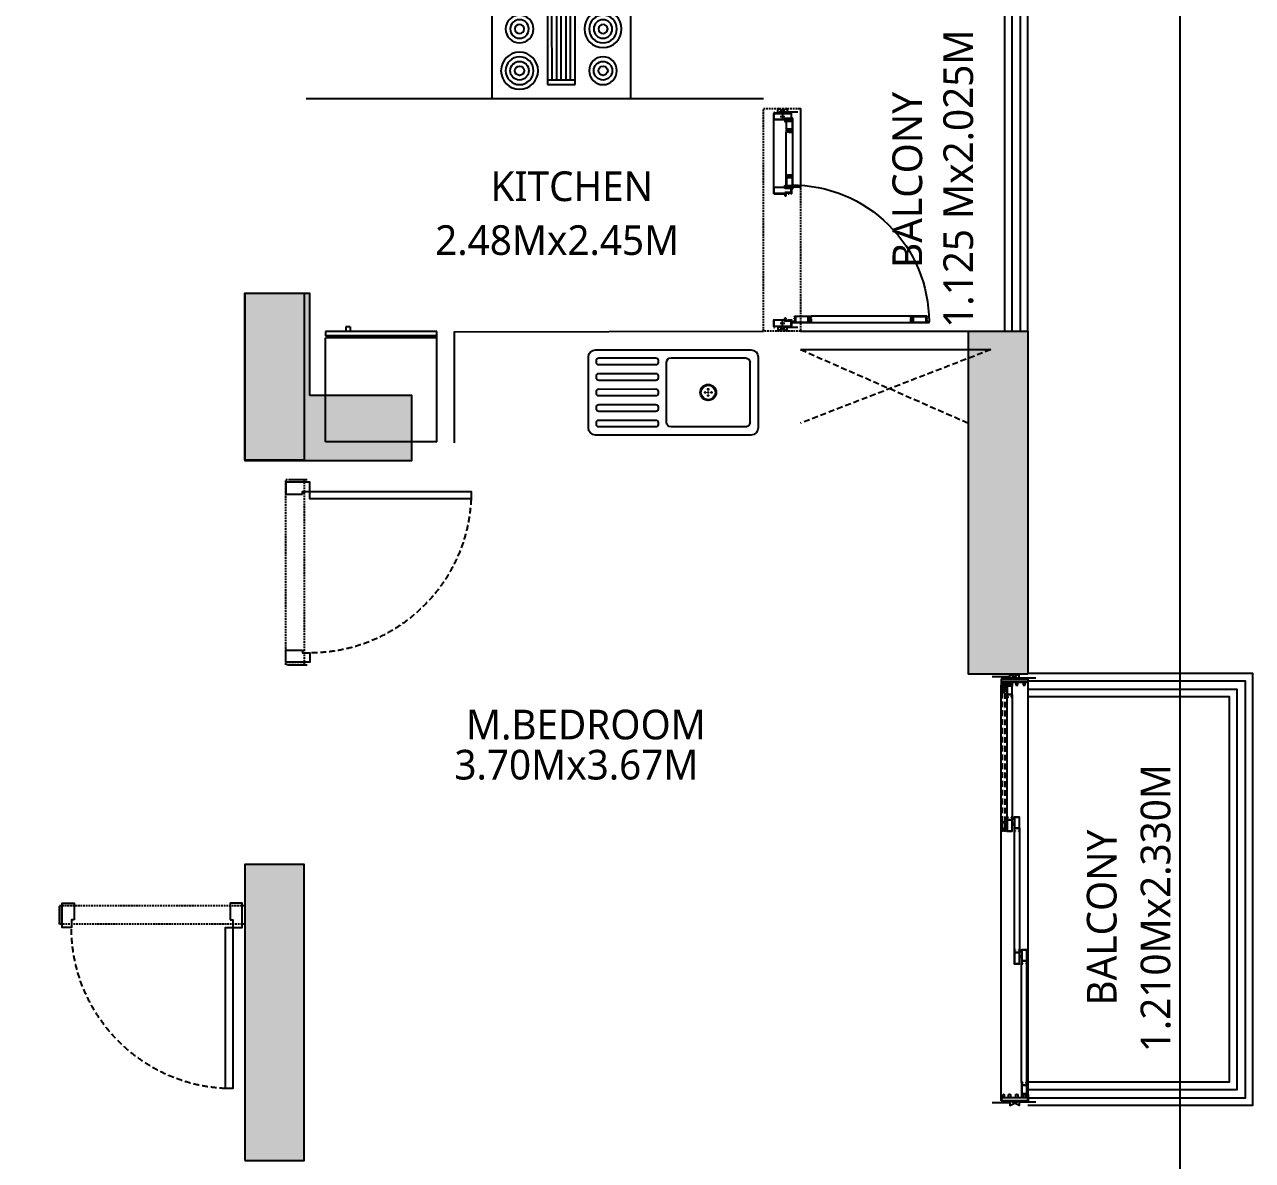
# Model space of a CAD drawing. Header units: millimetres. Extents: x 2061841 to 105821645, y -77612 to 48520811.
# Drawn here: x 105504783 to 105511400, y 48479263 to 48485387 of the extents above; entities that cross this region are included whole.
import ezdxf

# ---------------------------------------------------------------- set-up
doc = ezdxf.new("R2010")
doc.units = ezdxf.units.MM
doc.header["$LTSCALE"] = 10
doc.header["$MEASUREMENT"] = 0
doc.linetypes.add('HIDDEN2', pattern=[4.7625, 3.175, -1.5875])
for name, color, linetype in [('A-ANNO-LABL', 140, 'Continuous'), ('A-DOOR', 6, 'Continuous'), ('A-ELEV-HIDN', 54, 'HIDDEN2'), ('A-ELEV-LITE', 74, 'Continuous'), ('A-FLOR-HRAL', 200, 'Continuous'), ('A-GLAZ-FRAM', 74, 'Continuous'), ('A-WALL-FNSH', 8, 'Continuous'), ('AS-COLS', 2, 'Continuous'), ('PL_MASTER SITE LAYOUT_PLAN_17.08.2024_R1$0$AC-BWAL', 140, 'Continuous'), ('S-OPENING', 6, 'Continuous'), ('xb_type d_second fl_typ_fl$0$A-GLAZ-FRAM', 74, 'Continuous'), ('xb_type d_second fl_typ_fl$0$A-WALL', 8, 'Continuous'), ('xb_type d_second fl_typ_fl$0$A-WALL-CILL', 140, 'Continuous'), ('xb_type d_second fl_typ_fl$0$A-WALL-FNSH', 24, 'Continuous'), ('xr_TBT02_kitchen_settingout above counter$0$A-ELEV-FINE', 6, 'Continuous'), ('xr_TBT02_kitchen_settingout above counter$0$A-FURN-MOVE', 54, 'Continuous'), ('xr_TBT02_kitchen_settingout above counter$0$A-KITC-EQPM', 24, 'Continuous'), ('xr_TBT02_kitchen_settingout above counter$0$P-EQPM', 54, 'Continuous')]:
    doc.layers.add(name, color=color, linetype=linetype)
doc.layers.add('S-STRCOL HATCH', color=33, linetype='Continuous', lineweight=9)
doc.styles.add('Lucida SU', font='l_10646.ttf')

# ---------------------------------------------------------------- blocks, each defined once
blk = doc.blocks.new('xb_type d_second fl_typ_fl$0$Door frame 100wall')
blk.add_lwpolyline([(-80, 75), (-65, 75), (-65, 115), (-15, 115), (-15, -15), (-80, -15)], close=True)
at = {"layer": 'xb_type d_second fl_typ_fl$0$A-WALL'}
blk.add_line((0, 0), (0, 100), dxfattribs=at)
blk = doc.blocks.new('xb_type d_second fl_typ_fl$0$bedroom door')
blk.add_lwpolyline([(105.1, -983.9), (105.1, -115), (65.1, -115), (65.1, -983.9), (105.1, -983.9)])
at = {"layer": 'A-ELEV-HIDN'}
blk.add_arc((65.1, -115), 869.9, 272.63566, 0, dxfattribs=at)
at = {"rotation": 180}
blk.add_blockref('xb_type d_second fl_typ_fl$0$Door frame 100wall', (0, 0), dxfattribs=at)
at = {"xscale": -1, "rotation": 180}
blk.add_blockref('xb_type d_second fl_typ_fl$0$Door frame 100wall', (1000, 0), dxfattribs=at)
blk = doc.blocks.new('xb_type d_second fl_typ_fl$0$Win clip')
for points in [[(14, 1.1), (14, 9), (17.6, 9), (17.6, 7.8), (18.8, 7.8), (18.8, 9), (20, 9), (20, 10.2), (0, 10.2), (0, 0), (3.4, 0), (3.4, -1.2), (2, -1.2), (2, -2.4), (4.6, -2.4), (4.6, 0), (16.8, 0), (16.8, -1.2), (15.4, -1.2), (15.4, -2.4), (18, -2.4), (18, 1.1)], [(1.2, 9), (12.7, 9), (12.7, 1.1), (1.2, 1.1)]]:
    blk.add_lwpolyline(points, close=True)
at = {"layer": 'Defpoints'}
blk.add_line((28, 2.7), (22, 2.7), dxfattribs=at)
blk = doc.blocks.new('xb_type d_second fl_typ_fl$0$Alframe Door shutter 2')
blk.add_lwpolyline([(0, -7.5), (0, 57.5), (-5, 57.5), (-5, 55.3), (-4, 55.3), (-4, 56.5), (-3, 56.5), (-1.4, 56.5), (-1.4, 51), (-4, 51), (-4, 52.2), (-5, 52.2), (-5, 50), (-1.4, 50), (-1.4, 42.3), (-20.3, 42.3), (-20.3, 46.1), (-18.6, 46.1), (-18.6, 47.3), (-23.3, 47.3), (-23.3, 46.1), (-21.7, 46.1), (-21.7, 42.3), (-33.7, 42.3), (-33.7, 46.1), (-32, 46.1), (-32, 47.3), (-35, 47.3), (-35, -17.5), (-30, -17.5), (-30, -15.3), (-31, -15.3), (-31, -16.5), (-33.6, -16.5), (-33.6, -11), (-31, -11), (-31, -12.2), (-30, -12.2), (-30, -10), (-33.6, -10), (-33.6, -2.7), (-27.1, -2.7), (-27.1, -7.2), (-23.6, -7.2), (-23.6, -6), (-25.8, -6), (-25.8, -2.7), (-11.7, -2.7), (-11.7, -6), (-13.8, -6), (-13.8, -7.2), (-10.4, -7.2), (-10.4, -2.7), (-1.2, -2.7), (-1.2, -7.5), (0, -7.5)])
blk.add_lwpolyline([(-33.7, 40.9), (-1.5, 40.9), (-1.5, -1.3), (-33.7, -1.3)], close=True)
blk = doc.blocks.new('xb_type d_second fl_typ_fl$0$Alframe Door Frame 1')
at = {"color": 251}
for p, q in [((-25, -25), (-25, 0)), ((-25, 0), (25, -25)), ((-25, -25), (25, 0)), ((25, 0), (25, -25))]:
    blk.add_line(p, q, dxfattribs=at)
for points in [[(-17.5, 37.5), (-14, 37.5), (-14, 30), (-32.7, 30), (-32.7, 33.8), (-31.1, 33.8), (-31.1, 35), (-35.8, 35), (-35.8, 33.8), (-34.1, 33.8), (-34.1, 30), (-46.2, 30), (-46.2, 33.8), (-44.5, 33.8), (-44.5, 35), (-47.5, 35), (-47.5, 0), (47.5, 0), (47.5, 35), (-12.8, 35), (-12.8, 45), (-17.5, 45)], [(-16.5, 44), (-16.5, 42.8), (-17.5, 42.8), (-17.5, 45), (-17.5, 42.8), (-16.5, 42.8), (-16.5, 44), (-14, 44), (-14, 38.5), (-16.5, 38.5)]]:
    blk.add_lwpolyline(points)
for points in [[(46.3, 33.8), (46.3, 1.2), (-46.3, 1.2), (-46.3, 28.8), (-12.8, 28.8), (-12.8, 33.8)], [(-17.5, 39.7), (-16.5, 39.7), (-16.5, 38.5), (-16.5, 39.7), (-17.5, 39.7), (-17.5, 37.5)]]:
    blk.add_lwpolyline(points, close=True)
at = {"layer": 'Defpoints'}
for p, q in [((12.5, 17.5), (-12.5, 17.5)), ((0, 5), (0, 30))]:
    blk.add_line(p, q, dxfattribs=at)
blk = doc.blocks.new('xb_type d_second fl_typ_fl$0$Alframe Win shutter C2')
for p, q in [((-92, 17.5), (-95, 17.5)), ((-95, 17.5), (-95, -17.5)), ((-93.8, -11.3), (-93.8, 11.3)), ((-93.8, 11.3), (-60.3, 11.3)), ((-93.7, 12.5), (-93.7, 16.3)), ((-93.7, 16.3), (-92, 16.3)), ((-81.6, 12.5), (-93.7, 12.5)), ((-92, 16.3), (-92, 17.5)), ((-78.6, 17.5), (-83.3, 17.5)), ((-83.3, 17.5), (-83.3, 16.3)), ((-83.3, 16.3), (-81.6, 16.3)), ((-81.6, 16.3), (-81.6, 12.5)), ((-80.2, 12.5), (-80.2, 16.3)), ((-80.2, 16.3), (-78.6, 16.3)), ((-61.5, 12.5), (-80.2, 12.5)), ((-78.6, 16.3), (-78.6, 17.5)), ((-60.3, 27.5), (-65, 27.5)), ((-65, 20), (-61.5, 20)), ((-61.5, 20), (-61.5, 12.5)), ((-60.3, 17.5), (-60.3, 27.5)), ((0, 17.5), (-60.3, 17.5)), ((-60.3, 11.3), (-60.3, 16.3)), ((-60.3, 16.3), (-1.2, 16.3)), ((-1.2, 16.3), (-1.2, -16.3)), ((0, -17.5), (0, 17.5)), ((-92, -17.5), (-95, -17.5)), ((-93.8, -11.3), (-60.3, -11.3)), ((-81.6, -12.5), (-93.7, -12.5)), ((-93.7, -12.5), (-93.7, -16.3)), ((-93.7, -16.3), (-92, -16.3)), ((-92, -16.3), (-92, -17.5)), ((-83.3, -17.5), (-83.3, -16.3)), ((-83.3, -16.3), (-81.6, -16.3)), ((-78.6, -17.5), (-83.3, -17.5)), ((-81.6, -16.3), (-81.6, -12.5)), ((-61.5, -12.5), (-80.2, -12.5)), ((-80.2, -12.5), (-80.2, -16.3)), ((-80.2, -16.3), (-78.6, -16.3)), ((-78.6, -16.3), (-78.6, -17.5)), ((-65, -20), (-61.5, -20)), ((-60.3, -27.5), (-65, -27.5)), ((-61.5, -20), (-61.5, -12.5)), ((-60.3, -11.3), (-60.3, -16.3)), ((-60.3, -16.3), (-1.2, -16.3)), ((-60.3, -17.5), (-60.3, -27.5)), ((0, -17.5), (-60.3, -17.5))]:
    blk.add_line(p, q)
for points in [[(-64, 26.5), (-64, 25.3), (-65, 25.3), (-65, 27.5), (-65, 25.3), (-64, 25.3), (-64, 26.5), (-61.5, 26.5), (-61.5, 21), (-64, 21)], [(-64, -26.5), (-64, -25.3), (-65, -25.3), (-65, -27.5), (-65, -25.3), (-64, -25.3), (-64, -26.5), (-61.5, -26.5), (-61.5, -21), (-64, -21)]]:
    blk.add_lwpolyline(points)
for points in [[(-65, 22.2), (-64, 22.2), (-64, 21), (-64, 22.2), (-65, 22.2), (-65, 20)], [(-65, -22.2), (-64, -22.2), (-64, -21), (-64, -22.2), (-65, -22.2), (-65, -20)]]:
    blk.add_lwpolyline(points, close=True)
blk = doc.blocks.new('xb_type d_second fl_typ_fl$0$Alframe Door shutter 1')
blk.add_lwpolyline([(10, 35), (100, 35), (100, 30), (97.8, 30), (97.8, 31), (99, 31), (99, 32), (99, 33.6), (93.5, 33.6), (93.5, 31), (94.7, 31), (94.7, 30), (92.5, 30), (92.5, 33.6), (84.8, 33.6), (84.8, 14.7), (88.6, 14.7), (88.6, 16.4), (89.8, 16.4), (89.8, 11.7), (88.6, 11.7), (88.6, 13.3), (84.8, 13.3), (84.8, 1.3), (88.6, 1.3), (88.6, 3), (89.8, 3), (89.8, 0), (0, 0), (0, 5), (2.2, 5), (2.2, 4), (1, 4), (1, 1.4), (6.5, 1.4), (6.5, 4), (5.3, 4), (5.3, 5), (7.5, 5), (7.5, 1.4), (14.8, 1.4), (14.8, 7.9), (10.3, 7.9), (10.3, 11.4), (11.5, 11.4), (11.5, 9.2), (14.8, 9.2), (14.8, 23.3), (11.5, 23.3), (11.5, 21.2), (10.3, 21.2), (10.3, 24.6), (14.8, 24.6), (14.8, 33.8), (10, 33.8), (10, 35)])
for points in [[(83.4, 1.3), (83.4, 33.5), (16.2, 33.5), (16.2, 1.3)], [(90.9, 14), (98.8, 14), (98.8, 17.6), (97.6, 17.6), (97.6, 18.8), (98.8, 18.8), (98.8, 20), (100, 20), (100, 0), (89.8, 0), (89.8, 3.4), (88.6, 3.4), (88.6, 2), (87.4, 2), (87.4, 4.6), (89.8, 4.6), (89.8, 16.8), (88.6, 16.8), (88.6, 15.4), (87.4, 15.4), (87.4, 18), (90.9, 18)], [(98.8, 1.2), (98.8, 12.7), (90.9, 12.7), (90.9, 1.2)]]:
    blk.add_lwpolyline(points, close=True)
at = {"layer": 'Defpoints'}
blk.add_line((90, 28), (90, 22), dxfattribs=at)
blk = doc.blocks.new('*U717')
for p, q in [((-775, 15), (-1140, 15)), ((-1072.5, -87), (-842.5, -87)), ((-80.5, -722), (-80.5, -187)), ((-45.5, -187), (-45.5, -722))]:
    blk.add_line(p, q)
at = {"color": 251}
blk.add_line((-842.5, -52), (-1072.5, -52), dxfattribs=at)
blk.add_lwpolyline([(-784, -49), (-782.8, -49), (-782.8, -50), (-785, -50), (-782.8, -50), (-782.8, -49), (-784, -49), (-784, -46.5), (-778.5, -46.5), (-778.5, -49)])
blk.add_lwpolyline([(-779.7, -50), (-779.7, -49), (-778.5, -49), (-779.7, -49), (-779.7, -50), (-777.5, -50)], close=True)
blk.add_arc((-49, -83.5), 738.5, 179.73208, 269.88518, dxfattribs=at)
at = {"layer": 'xb_type d_second fl_typ_fl$0$A-WALL-CILL'}
blk.add_lwpolyline([(-1200, -115), (-1200, -130), (-775, -130), (-775, -87)], dxfattribs=at)
at = {"layer": 'xb_type d_second fl_typ_fl$0$A-WALL-FNSH'}
for p, q in [((-1180, 15), (-1180, 10)), ((-1180, 10), (-1175, 10)), ((-20, 10), (-25, 10)), ((-20, 15), (-20, 10)), ((-1180, -115), (-1180, -57.5)), ((-20, -115), (-20, -57.5))]:
    blk.add_line(p, q, dxfattribs=at)
at = {"extrusion": (0, 0, -1), "zscale": -1, "rotation": 90}
for name, p in [('xb_type d_second fl_typ_fl$0$Alframe Door Frame 1', (1175, -32.5)), ('xb_type d_second fl_typ_fl$0$Alframe Door shutter 2', (1130, -52)), ('xb_type d_second fl_typ_fl$0$Win clip', (1082.7, -87))]:
    blk.add_blockref(name, p, dxfattribs=at)
at = {"rotation": 90}
for name, p in [('xb_type d_second fl_typ_fl$0$Alframe Win shutter C2', (-757.5, 15)), ('xb_type d_second fl_typ_fl$0$Alframe Door shutter 1', (-45.5, -822))]:
    blk.add_blockref(name, p, dxfattribs=at)
at = {"extrusion": (0, 0, -1), "xscale": -1, "zscale": -1}
for name, p, rotation in [('xb_type d_second fl_typ_fl$0$Alframe Door Frame 1', (25, -32.5), 270), ('xb_type d_second fl_typ_fl$0$Alframe Door shutter 2', (785, -52), 270), ('xb_type d_second fl_typ_fl$0$Win clip', (832.3, -87), 270), ('xb_type d_second fl_typ_fl$0$Win clip', (45.5, -176.8), 180)]:
    blk.add_blockref(name, p, dxfattribs=dict(at, rotation=rotation))
at = {"xscale": -1, "rotation": 90}
blk.add_blockref('xb_type d_second fl_typ_fl$0$Alframe Door shutter 1', (-45.5, -87), dxfattribs=at)
at = {"extrusion": (0, 0, -1), "zscale": -1}
blk.add_blockref('xb_type d_second fl_typ_fl$0$Win clip', (45.5, -732.2), dxfattribs=at)
blk = doc.blocks.new('Alframe Door 3T+W')
for p, q in [((35, 145.7), (0, 145.7)), ((0, 145.7), (0, 0)), ((1.3, 2), (1.3, 143.7)), ((1.3, 143.7), (16.1, 143.7)), ((16.1, 143.7), (16.1, 2)), ((18, 129.5), (18, 144.2)), ((18, 144.2), (35, 144.2)), ((35, 144.2), (35, 145.7)), ((34.1, 129.5), (18, 129.5)), ((18, 90), (18, 119.5)), ((18, 119.5), (34.1, 119.5)), ((34.1, 90), (18, 90)), ((18, 50.5), (18, 80)), ((18, 80), (34.1, 80)), ((0, 0), (35, 0)), ((16.1, 2), (1.3, 2)), ((34.1, 50.5), (18, 50.5)), ((18, 16.9), (18, 40.5)), ((18, 40.5), (34.1, 40.5)), ((34.8, 16.9), (18, 16.9)), ((18, 1.5), (18, 11.1)), ((18, 11.1), (34.8, 11.1)), ((35, 1.5), (18, 1.5)), ((35, 0), (35, 1.5))]:
    blk.add_line(p, q)
for centre, start, end in [((22.8, 124.5), 336, 24), ((22.8, 85), 336, 24), ((22.8, 45.5), 336, 24), ((22.8, 14), 346.32448, 13.67552)]:
    blk.add_arc(centre, 12.3, start, end)
blk = doc.blocks.new('Alframe Win shutter wmesh')
for points in [[(7.5, -46), (7.5, 0), (4.5, 0), (4.5, -1.2), (6.2, -1.2), (6.2, -13.1), (-6.2, -13.1), (-6.2, -1.2), (-4.5, -1.2), (-4.5, 0), (-7.5, 0), (-7.5, -50), (-1, -50), (-1, -48), (-2, -48), (-2, -49), (-6.2, -49), (-6.2, -46)], [(6.2, -14.1), (-6.2, -14.1), (-6.2, -45), (6.2, -45)]]:
    blk.add_lwpolyline(points, close=True)
blk = doc.blocks.new('Al frame Door shutter 1')
blk.add_lwpolyline([(8, -60), (15, -60), (15, 15), (8, 15), (8, 13.5), (13.5, 13.5), (13.5, 0), (-13.5, 0), (-13.5, 13.5), (-8, 13.5), (-8, 15), (-15, 15), (-15, -60), (-8, -60), (-8, -58.5), (-13.5, -58.5), (-13.5, -45), (13.5, -45), (13.5, -58.5), (8, -58.5), (8, -60)])
blk.add_lwpolyline([(-13.5, -43.5), (13.5, -43.5), (13.5, -1.5), (-13.5, -1.5)], close=True)
blk = doc.blocks.new('Al frame Door shutter 2')
for p, q in [((-8, 75), (-15, 75)), ((-13.5, 60), (-13.5, 73.5)), ((-13.5, 73.5), (-8, 73.5)), ((-8, 73.5), (-8, 75)), ((15, 75), (8, 75)), ((8, 75), (8, 73.5)), ((8, 73.5), (13.5, 73.5)), ((13.5, 73.5), (13.5, 60)), ((15, 34.5), (15, 75)), ((13.5, 60), (-13.5, 60)), ((13.5, 58.5), (-13.5, 58.5)), ((-13.5, 58.5), (-13.5, 1.5)), ((-13.5, 1.5), (13.5, 1.5)), ((13.5, 1.5), (13.5, 58.5)), ((15, 34.5), (18.5, 34.5)), ((19, 33.2), (15, 33.2)), ((21.3, 37.3), (18.5, 34.5)), ((22.2, 36.4), (19, 33.2)), ((22.2, 36.4), (21.3, 37.3))]:
    blk.add_line(p, q)
blk.add_lwpolyline([(-15, 75), (-15, 0), (15, 0), (15, 33.2)])
blk = doc.blocks.new('*U693')
for p, q in [((49.9, 178.8), (2275.1, 178.8)), ((123.9, 172.6), (764.2, 172.6)), ((123.9, 142.6), (764.2, 142.6)), ((1479.6, 133.1), (839.2, 133.1)), ((1479.6, 103.1), (839.2, 103.1)), ((2201.1, 93.6), (1554.6, 93.6)), ((49.9, 33.1), (2266.1, 33.1)), ((2201.1, 63.6), (1554.6, 63.6))]:
    blk.add_line(p, q)
at = {"linetype": 'HIDDEN2'}
for p, q in [((1525.6, 54.6), (2230.1, 54.6)), ((2226.1, 39.6), (1529.6, 39.6))]:
    blk.add_line(p, q, dxfattribs=at)
at = {"color": 251}
for points in [[(25, 80.9), (0, 80.9), (25, 130.9), (0, 130.9), (25, 80.9), (25, 130.9)], [(2300, 80.9), (2325, 80.9), (2300, 130.9), (2325, 130.9), (2300, 80.9), (2300, 130.9)]]:
    blk.add_lwpolyline(points, dxfattribs=at)
at = {"layer": 'A-WALL-FNSH'}
for p, q in [((20, 130.9), (20, 220)), ((2305, 130.9), (2305, 220)), ((15, 80.9), (15, -15)), ((2310, 80.9), (2310, -15))]:
    blk.add_line(p, q, dxfattribs=at)
blk.add_blockref('Alframe Door 3T+W', (25, 33.1))
at = {"xscale": -1}
for name, p, rotation in [('Al frame Door shutter 1', (63.9, 157.6), 90), ('Al frame Door shutter 2', (839.2, 157.6), 90), ('Al frame Door shutter 2', (764.2, 118.1), 270), ('Al frame Door shutter 2', (1554.6, 118.1), 90), ('Al frame Door shutter 2', (1479.6, 78.6), 270), ('Al frame Door shutter 1', (2261.1, 78.6), 270), ('Alframe Win shutter wmesh', (2276.1, 47.1), 270)]:
    blk.add_blockref(name, p, dxfattribs=dict(at, rotation=rotation))
blk.add_blockref('Alframe Door 3T+W', (2300, 33.1), dxfattribs=at)
at = {"rotation": 90.00000000000001}
blk.add_blockref('Alframe Win shutter wmesh', (1479.6, 47.1), dxfattribs=at)
blk = doc.blocks.new('xr_TBT02_kitchen_settingout above counter$0$COOKING HOB')
at = {"layer": 'xr_TBT02_kitchen_settingout above counter$0$A-KITC-EQPM', "extrusion": (-1.3196e-06, -1.35305e-06, 1)}
for p, q in [((9835, 9502.5, 0), (10425, 9502.5, 0)), ((9835, 8752.5, 0), (9835, 9502.5, 0)), ((10360, 9502.5, 0), (10360, 8752.5, 0)), ((10425, 9502.5, 0), (10425, 8752.5)), ((9910, 9202.5, 0), (10310, 9202.5, 0)), ((9910, 9052.5, 0), (9910, 9202.5, 0)), ((9935, 9052.5, 0), (9935, 9202.5, 0)), ((10285, 9202.5, 0), (10285, 9052.5, 0)), ((10310, 9202.5, 0), (10310, 9052.5, 0)), ((9935, 9177.5, 0), (10285, 9177.5, 0)), ((10285, 9152.5, 0), (9935, 9152.5, 0)), ((9935, 9127.5, 0), (10285, 9127.5, 0)), ((10285, 9102.5, 0), (9935, 9102.5, 0)), ((9935, 9077.5, 0), (10285, 9077.5, 0)), ((10310, 9052.5, 0), (9910, 9052.5, 0)), ((10425, 8752.5, 0), (9835, 8752.5, 0))]:
    blk.add_line(p, q, dxfattribs=at)
for centre, major_axis, start_param, end_param in [((9985, 9352.5, 0), (-53, -53, 0), 0.785398, 7.068583), ((9985, 9352.5, 0), (35.4, -35.4, 0), -0.785398, 5.497787), ((10210, 9352.5, 0), (-70.7, -70.7, 0), 0.785398, 7.068583), ((10210, 9352.5, 0), (-53, -53, 0), 0.785398, 7.068583), ((10210, 9352.5, 0), (-35.4, -35.4, 0), 0.785398, 7.068583), ((9985, 9352.5, 0), (17.7, -17.7, 0), -0.785398, 5.497787), ((10210, 9352.5, 0), (-17.7, -17.7, 0), 0.785398, 7.068583), ((9985, 8902.5, 0), (-70.7, -70.7, 0), 0.785398, 7.068583), ((9985, 8902.5, 0), (-53, -53, 0), 0.785398, 7.068583), ((9985, 8902.5, 0), (35.4, -35.4, 0), -0.785398, 5.497787), ((10210, 8902.5, 0), (-53, -53, 0), 0.785398, 7.068583), ((10210, 8902.5, 0), (-35.4, -35.4, 0), 0.785398, 7.068583), ((9985, 8902.5, 0), (17.7, -17.7, 0), -0.785398, 5.497787), ((10210, 8902.5, 0), (-17.7, -17.7, 0), 0.785398, 7.068583)]:
    blk.add_ellipse(centre, major_axis=major_axis, ratio=1, start_param=start_param, end_param=end_param, dxfattribs=at)
blk = doc.blocks.new('xr_TBT02_kitchen_settingout above counter$0$FLOORTRAP-flat-3')
for centre, radius in [((0, 0), 50), ((0, 0), 45), ((-19.7, 0), 3.26), ((0, 19.7), 3.26), ((0, 0), 3.26), ((19.7, 0), 3.26), ((0, -19.7), 3.26)]:
    blk.add_circle(centre, radius)
blk = doc.blocks.new('xr_TBT02_kitchen_settingout above counter$0$1')
at = {"layer": 'xr_TBT02_kitchen_settingout above counter$0$A-KITC-EQPM'}
for p, q in [((-226.8, 599.4), (154.9, 599.4)), ((-266, -276.4), (-266, 560.3)), ((-222, 236.4), (-222, 543.6)), ((-209.2, 556.3), (-197.5, 556.3)), ((-184.8, 543.6), (-184.8, 236.4)), ((-138.3, 236.4), (-138.3, 543.6)), ((-125.5, 556.3), (-113.8, 556.3)), ((-101.1, 543.6), (-101.1, 236.4)), ((-54.6, 236.4), (-54.6, 543.6)), ((-41.9, 556.3), (-30.1, 556.3)), ((-17.4, 543.6), (-17.4, 236.4)), ((29.1, 236.4), (29.1, 543.6)), ((41.8, 556.3), (53.6, 556.3)), ((66.3, 543.6), (66.3, 236.4)), ((112.8, 236.4), (112.8, 543.6)), ((125.5, 556.3), (137.2, 556.3)), ((150, 543.6), (150, 236.4)), ((194, 560.3), (194, -276.4)), ((-197.5, 223.6), (-209.2, 223.6)), ((-113.8, 223.6), (-125.5, 223.6)), ((-30.1, 223.6), (-41.9, 223.6)), ((53.6, 223.6), (41.8, 223.6)), ((137.2, 223.6), (125.5, 223.6)), ((-222, -247.1), (-222, 154.2)), ((-197.5, 178.7), (125.5, 178.7)), ((150, 154.2), (150, -247.1)), ((154.9, -315.6), (-226.8, -315.6)), ((125.5, -271.5), (-197.5, -271.5))]:
    blk.add_line(p, q, dxfattribs=at)
at = {"layer": 'xr_TBT02_kitchen_settingout above counter$0$A-KITC-EQPM', "extrusion": (0, 0, -1)}
for centre, major_axis, start_param, end_param in [((-226.8, 560.3), (27.7, 27.7), 3.926991, 5.497787), ((154.9, 560.3), (-27.7, 27.7), 0.785398, 2.356194), ((-209.2, 543.6), (9, 9), 3.926991, 5.497787), ((-197.5, 543.6), (-9, 9), 0.785398, 2.356194), ((-125.5, 543.6), (9, 9), 3.926991, 5.497787), ((-113.8, 543.6), (-9, 9), 0.785398, 2.356194), ((-41.9, 543.6), (9, 9), 3.926991, 5.497787), ((-30.1, 543.6), (-9, 9), 0.785398, 2.356194), ((41.8, 543.6), (9, 9), 3.926991, 5.497787), ((53.6, 543.6), (-9, 9), 0.785398, 2.356194), ((125.5, 543.6), (9, 9), 3.926991, 5.497787), ((137.2, 543.6), (-9, 9), 0.785398, 2.356194), ((-209.2, 236.4), (-9, 9), 3.926991, 5.497787), ((-197.5, 236.4), (9, 9), 0.785398, 2.356194), ((-125.5, 236.4), (-9, 9), 3.926991, 5.497787), ((-113.8, 236.4), (9, 9), 0.785398, 2.356194), ((-41.9, 236.4), (-9, 9), 3.926991, 5.497787), ((-30.1, 236.4), (9, 9), 0.785398, 2.356194), ((41.8, 236.4), (-9, 9), 3.926991, 5.497787), ((53.6, 236.4), (9, 9), 0.785398, 2.356194), ((125.5, 236.4), (-9, 9), 3.926991, 5.497787), ((137.2, 236.4), (9, 9), 0.785398, 2.356194), ((-197.5, 154.2), (-17.3, 17.3), 5.497787, 7.068583), ((125.5, 154.2), (17.3, 17.3), -0.785398, 0.785398), ((-197.5, -247.1), (17.3, 17.3), 2.356194, 3.926991), ((125.5, -247.1), (-17.3, 17.3), 2.356194, 3.926991), ((-226.8, -276.4), (-27.7, 27.7), 3.926991, 5.497787), ((154.9, -276.4), (27.7, 27.7), 0.785398, 2.356194)]:
    blk.add_ellipse(centre, major_axis=major_axis, ratio=1, start_param=start_param, end_param=end_param, dxfattribs=at)
at = {"layer": 'xr_TBT02_kitchen_settingout above counter$0$A-KITC-EQPM', "xscale": 0.8646825810072695, "yscale": 0.8646825810072695, "zscale": 0.8646825810072695, "rotation": 180}
blk.add_blockref('xr_TBT02_kitchen_settingout above counter$0$FLOORTRAP-flat-3', (-36.1, -46.3, 0), dxfattribs=at)
blk = doc.blocks.new('xr_TBT02_kitchen_settingout above counter$0$fridge')
at = {"layer": 'xr_TBT02_kitchen_settingout above counter$0$A-FURN-MOVE'}
for p, q in [((8943.3, 8740), (9503.3, 8740)), ((9503.3, 8140), (9503.3, 8740)), ((9513.3, 8140), (9513.3, 8740)), ((9537.3, 8140), (9537.3, 8739.9)), ((8943.3, 8140), (9537.3, 8140))]:
    blk.add_line(p, q, dxfattribs=at)
at = {"layer": 'xr_TBT02_kitchen_settingout above counter$0$P-EQPM'}
for p, q in [((8943.3, 8140), (8943.3, 8740)), ((9537.3, 8739.9), (9513.3, 8739.9)), ((9562.3, 8629.8), (9537.3, 8629.8)), ((9562.3, 8605.8), (9537.3, 8605.8)), ((9562.3, 8605.8), (9562.3, 8629.8))]:
    blk.add_line(p, q, dxfattribs=at)
blk = doc.blocks.new('TOWER-A TYPICAL FLOOR FRAMING PLAN N')
at = {"layer": 'S-STRCOL HATCH'}
h = blk.add_hatch(color=256, dxfattribs=at)
h.dxf.hatch_style = 1
h.paths.add_polyline_path([(102743289.9, 48581052.5), (102742969.9, 48581052.5), (102742969.9, 48581953.3), (102743289.9, 48581953.3)])
h = blk.add_hatch(color=256, dxfattribs=at)
h.dxf.hatch_style = 1
h.paths.add_polyline_path([(102743319.9, 48581402), (102743319.9, 48581952), (102742969.9, 48581952), (102742969.9, 48581052), (102743869.9, 48581052), (102743869.9, 48581402), (102743319.9, 48581402)])
h = blk.add_hatch(color=256, dxfattribs=at)
h.dxf.hatch_style = 1
h.paths.add_polyline_path([(102747189.9, 48579899.3), (102746869.9, 48579899.3), (102746869.9, 48581748.9), (102747189.9, 48581748.9)])
h = blk.add_hatch(color=256, dxfattribs=at)
h.dxf.hatch_style = 1
h.paths.add_polyline_path([(102742969.9, 48577278.3), (102743289.9, 48577278.3), (102743289.9, 48578872.5), (102742969.9, 48578872.5)])
at = {"layer": 'A-ELEV-HIDN', "ltscale": 0.3}
for points in [[(102745964.9, 48581748.9), (102745764.9, 48581748.9), (102745764.9, 48582948.9), (102745964.9, 48582948.9)], [(102743189.9, 48580948.9), (102743289.9, 48580948.9), (102743289.9, 48579948.9), (102743189.9, 48579948.9)], [(102741969.9, 48578652.5), (102742969.9, 48578652.5), (102742969.9, 48578552.5), (102741969.9, 48578552.5)]]:
    blk.add_lwpolyline(points, close=True, dxfattribs=at)
at = {"layer": 'A-ELEV-HIDN'}
for points in [[(102745964.9, 48581648.9), (102746869.9, 48581252.5)], [(102746989.9, 48581648.9), (102745964.9, 48581252.5)]]:
    blk.add_lwpolyline(points, dxfattribs=at)
at = {"layer": 'A-ELEV-LITE'}
for p, q in [((102745964.9, 48581748.9), (102747064.9, 48581748.9, 0)), ((102745964.9, 48581648.9), (102746989.9, 48581648.9))]:
    blk.add_line(p, q, dxfattribs=at)
at = {"layer": 'A-FLOR-HRAL'}
for points in [[(102747189.9, 48581748.9), (102747189.9, 48583772.6), (102745964.9, 48583772.6)], [(102747149.9, 48581748.9), (102747149.9, 48583732.6), (102745964.9, 48583732.6)], [(102747104.9, 48581748.9), (102747104.9, 48583687.6), (102745964.9, 48583687.6)], [(102747064.9, 48581748.9), (102747064.9, 48583647.6), (102745964.9, 48583647.6)]]:
    blk.add_lwpolyline(points, dxfattribs=at)
at = {"layer": 'A-FLOR-HRAL', "elevation": 0}
for points in [[(102747189.9, 48579904.3), (102748399.9, 48579904.3), (102748399.9, 48577574.3), (102747189.9, 48577574.3)], [(102747189.9, 48579864.3), (102748359.9, 48579864.3), (102748359.9, 48577614.3), (102747189.9, 48577614.3)], [(102747189.9, 48579819.3), (102748314.9, 48579819.3), (102748314.9, 48577659.3), (102747189.9, 48577659.3)], [(102747189.9, 48579779.3), (102748274.9, 48579779.3), (102748274.9, 48577699.3), (102747189.9, 48577699.3)]]:
    blk.add_lwpolyline(points, dxfattribs=at)
at = {"layer": 'AS-COLS'}
for points in [[(102743289.9, 48581052.5), (102742969.9, 48581052.5), (102742969.9, 48581952.6), (102743289.9, 48581952.6)], [(102747189.9, 48579899.3), (102746869.9, 48579899.3), (102746869.9, 48581748.9), (102747189.9, 48581748.9)], [(102742969.9, 48577277.5), (102743289.9, 48577277.5), (102743289.9, 48578872.5), (102742969.9, 48578872.5)]]:
    blk.add_lwpolyline(points, close=True, dxfattribs=at)
at = {"layer": 'AS-COLS', "color": 1}
blk.add_lwpolyline([(102743319.9, 48581402), (102743319.9, 48581952), (102742969.9, 48581952), (102742969.9, 48581052), (102743869.9, 48581052), (102743869.9, 48581402), (102743319.9, 48581402)], dxfattribs=at)
at = {"layer": 'PL_MASTER SITE LAYOUT_PLAN_17.08.2024_R1$0$AC-BWAL', "elevation": 0}
blk.add_lwpolyline([(102721339.7, 48579899.3), (102721339.6, 48573927.5), (102748009.5, 48573927.4), (102748009.5, 48585100.5), (102727400.6, 48602274.5), (102721339.8, 48602274.5), (102721339.7, 48579899.3)], dxfattribs=at)
at = {"layer": 'xr_TBT02_kitchen_settingout above counter$0$A-ELEV-FINE'}
blk.add_line((102743300, 48583002.5, 0), (102745765.6, 48583002.5, 0), dxfattribs=at)
at = {"layer": 'xr_TBT02_kitchen_settingout above counter$0$A-ELEV-FINE', "ltscale": 2, "elevation": 0}
blk.add_lwpolyline([(102744100, 48581145.7), (102744100, 48581745.7), (102745764.9, 48581748.9)], dxfattribs=at)
at = {"rotation": 89.99681499126459}
blk.add_blockref('xr_TBT02_kitchen_settingout above counter$0$fridge', (102752143.3, 48572208.8, 0), dxfattribs=at)
at = {"layer": 'A-DOOR', "xscale": -1, "rotation": 89.99999999999994}
blk.add_blockref('xb_type d_second fl_typ_fl$0$bedroom door', (102743204.9, 48580948.9), dxfattribs=at)
at = {"layer": 'A-DOOR', "xscale": -1}
blk.add_blockref('xb_type d_second fl_typ_fl$0$bedroom door', (102742969.9, 48578649.5), dxfattribs=at)
at = {"layer": 'A-GLAZ-FRAM', "xscale": -1, "rotation": 270}
blk.add_blockref('*U693', (102747012.1, 48577574.3, 0), dxfattribs=at)
at = {"layer": 'xb_type d_second fl_typ_fl$0$A-GLAZ-FRAM', "xscale": -1, "rotation": 89.99999999999994}
blk.add_blockref('*U717', (102745834.9, 48581748.9, 0), dxfattribs=at)
at = {"layer": 'xr_TBT02_kitchen_settingout above counter$0$P-EQPM', "xscale": -1, "rotation": 270.0031850087354}
blk.add_blockref('xr_TBT02_kitchen_settingout above counter$0$COOKING HOB', (102735548, 48573167, 0), dxfattribs=at)
at = {"layer": 'xr_TBT02_kitchen_settingout above counter$0$P-EQPM', "zscale": -1, "rotation": 90.00318500873546}
blk.add_blockref('xr_TBT02_kitchen_settingout above counter$0$1', (102745420.5, 48581454.1, 0), dxfattribs=at)
at = {"layer": 'A-ANNO-LABL', "style": 'Lucida SU'}
for s, p in [('1.125 Mx2.025M', (102746894.1, 48581766.4, 0)), ('BALCONY', (102746619.8, 48582089.4, 0)), ('1.210Mx2.330M', (102747957.2, 48577861, 207.4)), ('BALCONY', (102747667.4, 48578113, 207.4))]:
    blk.add_text(s, height=160, rotation=90, dxfattribs=at).set_placement(p)
for s, p in [('KITCHEN', (102744293.6, 48582449.6, 207.4)), ('2.48Mx2.45M', (102743995.4, 48582159.5, 207.4)), ('M.BEDROOM', (102744161.3, 48579547.7, 207.4)), ('3.70Mx3.67M', (102744099, 48579331.5, 207.4))]:
    blk.add_text(s, height=160, dxfattribs=at).set_placement(p)

msp = doc.modelspace()

# ---------------------------------------------------------------- block references
at = {"layer": 'S-OPENING'}
msp.add_blockref('TOWER-A TYPICAL FLOOR FRAMING PLAN N', (2763000.3, -98014.7), dxfattribs=at)

doc.saveas('drawing.dxf')
